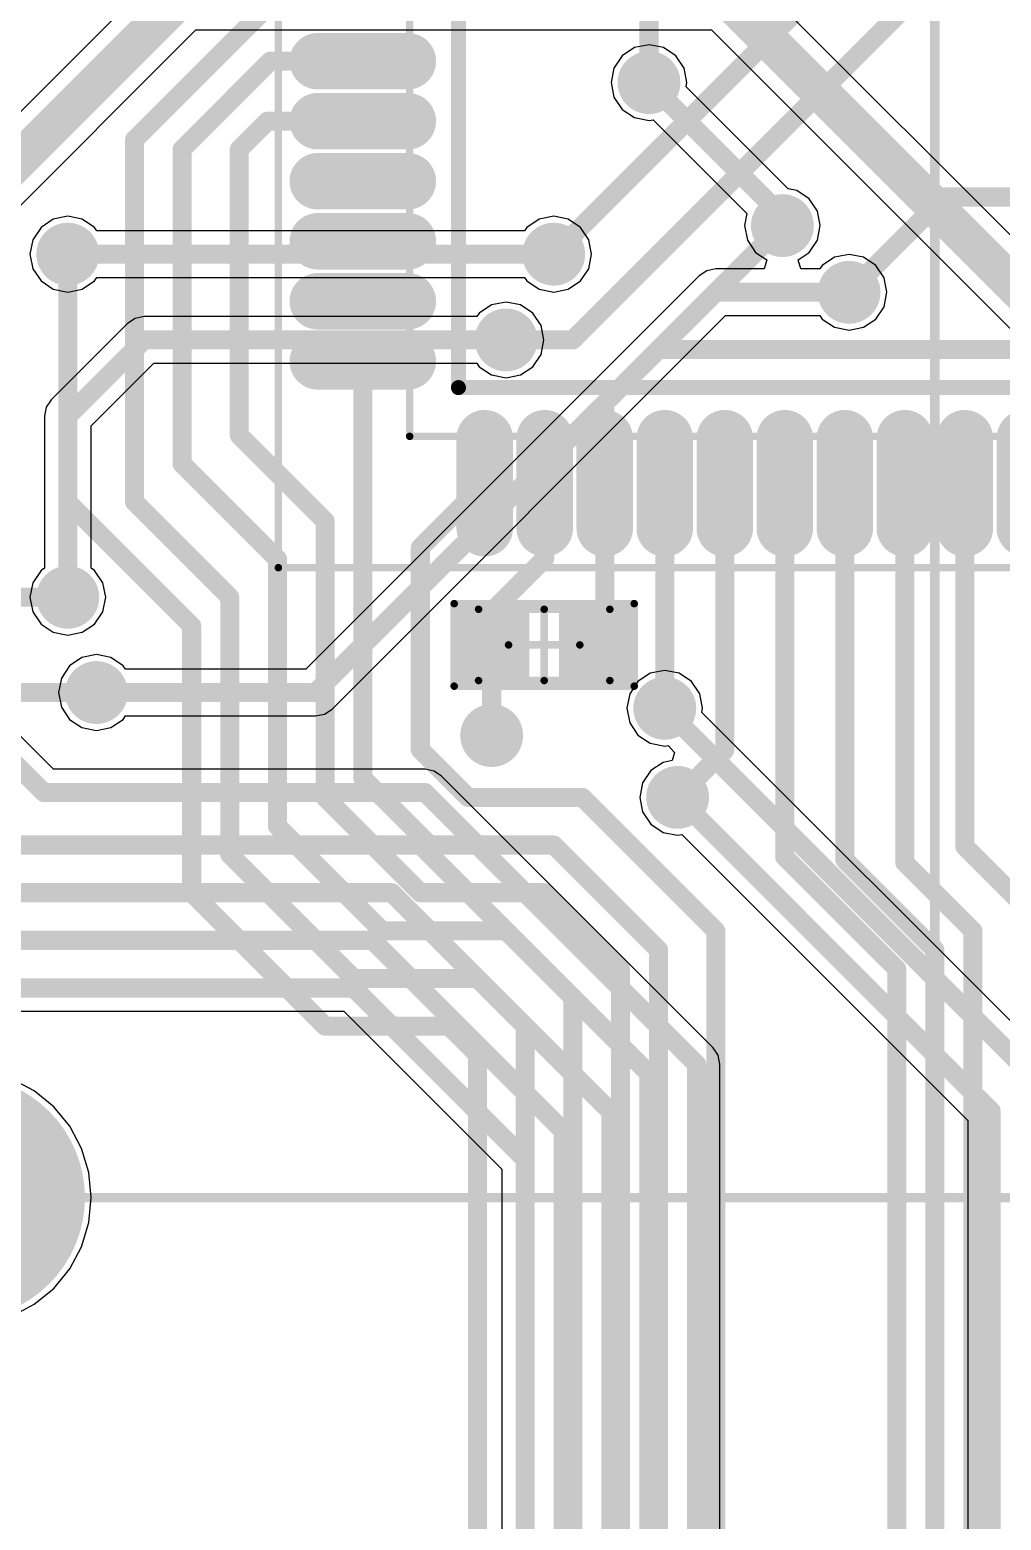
# Model space of a CAD drawing. Extents: x 6.31 to 9.67, y 3.49 to 7.65.
# Drawn here: x 7.515 to 8.025, y 5.828 to 6.61 of the extents above; entities that cross this region are included whole.
import ezdxf

# ---------------------------------------------------------------- set-up
doc = ezdxf.new("R2010")
doc.units = 0
for name, color, linetype in [('BOTTOMLAYER', 5, 'CONTINUOUS'), ('BOTTOMSOLDER', 6, 'CONTINUOUS'), ('MECHANICAL10', 56, 'CONTINUOUS'), ('MECHANICAL13', 56, 'CONTINUOUS'), ('MECHANICAL15', 56, 'CONTINUOUS'), ('MULTILAYER', 9, 'CONTINUOUS'), ('TOPLAYER', 1, 'CONTINUOUS'), ('TOPOVERLAY', 2, 'CONTINUOUS'), ('TOPPASTE', 8, 'CONTINUOUS'), ('TOPSOLDER', 216, 'CONTINUOUS')]:
    doc.layers.add(name, color=color, linetype=linetype)

msp = doc.modelspace()

# ---------------------------------------------------------------- linework, layer by layer
at = {"layer": 'BOTTOMLAYER'}
for p, q in [((7.58247, 6.63934), (7.38255, 6.43942)), ((8.09191, 6.43942), (7.89199, 6.63934)), ((7.40199, 6.40983), (7.60191, 6.60975)), ((7.60191, 6.60975), (7.87255, 6.60975)), ((7.87255, 6.60975), (8.07247, 6.40983)), ((7.83212, 6.60045), (7.82567, 6.59614)), ((7.83973, 6.60196), (7.83212, 6.60045)), ((7.84734, 6.60045), (7.83973, 6.60196)), ((7.85379, 6.59614), (7.84734, 6.60045)), ((7.82567, 6.59614), (7.82136, 6.58969)), ((7.8581, 6.58969), (7.85379, 6.59614)), ((7.82136, 6.58969), (7.81985, 6.58208)), ((7.85961, 6.58208), (7.8581, 6.58969)), ((7.81985, 6.58208), (7.82136, 6.57447)), ((7.85918, 6.57993), (7.85961, 6.58208)), ((7.91275, 6.52636), (7.85918, 6.57993)), ((7.82136, 6.57447), (7.82567, 6.56802)), ((7.82567, 6.56802), (7.83212, 6.56371)), ((7.83212, 6.56371), (7.83973, 6.5622)), ((7.83973, 6.5622), (7.84188, 6.56263)), ((7.84188, 6.56263), (7.8911, 6.5134)), ((7.91734, 6.52545), (7.91275, 6.52636)), ((7.92379, 6.52114), (7.91734, 6.52545)), ((7.9281, 6.51469), (7.92379, 6.52114)), ((7.92961, 6.50708), (7.9281, 6.51469)), ((7.52067, 6.50614), (7.51636, 6.49969)), ((7.52712, 6.51045), (7.52067, 6.50614)), ((7.53473, 6.51197), (7.52712, 6.51045)), ((7.54234, 6.51045), (7.53473, 6.51197)), ((7.54879, 6.50614), (7.54234, 6.51045)), ((7.55001, 6.50432), (7.54879, 6.50614)), ((7.77567, 6.50614), (7.77445, 6.50432)), ((7.78212, 6.51045), (7.77567, 6.50614)), ((7.78973, 6.51197), (7.78212, 6.51045)), ((7.79734, 6.51045), (7.78973, 6.51197)), ((7.80379, 6.50614), (7.79734, 6.51045)), ((7.8081, 6.49969), (7.80379, 6.50614)), ((7.8911, 6.5134), (7.88985, 6.50708)), ((7.88985, 6.50708), (7.89136, 6.49947)), ((7.9281, 6.49947), (7.92961, 6.50708)), ((7.51636, 6.49969), (7.51485, 6.49208)), ((7.77445, 6.50432), (7.55001, 6.50432)), ((7.80961, 6.49208), (7.8081, 6.49969)), ((7.89136, 6.49947), (7.89567, 6.49302)), ((7.92379, 6.49302), (7.9281, 6.49947)), ((7.51485, 6.49208), (7.51636, 6.48447)), ((7.8081, 6.48447), (7.80961, 6.49208)), ((7.89567, 6.49302), (7.90154, 6.4891)), ((7.91792, 6.4891), (7.92379, 6.49302)), ((7.93712, 6.49045), (7.93067, 6.48614)), ((7.94473, 6.49197), (7.93712, 6.49045)), ((7.95234, 6.49045), (7.94473, 6.49197)), ((7.95879, 6.48614), (7.95234, 6.49045)), ((7.51636, 6.48447), (7.52067, 6.47802)), ((7.80379, 6.47802), (7.8081, 6.48447)), ((7.87005, 6.48339), (7.86608, 6.48073)), ((7.87473, 6.48432), (7.87005, 6.48339)), ((7.90009, 6.48432), (7.87473, 6.48432)), ((7.90154, 6.4891), (7.90009, 6.48432)), ((7.91937, 6.48432), (7.91792, 6.4891)), ((7.92945, 6.48432), (7.91937, 6.48432)), ((7.93067, 6.48614), (7.92945, 6.48432)), ((7.9631, 6.47969), (7.95879, 6.48614)), ((7.52067, 6.47802), (7.52712, 6.47371)), ((7.54234, 6.47371), (7.54879, 6.47802)), ((7.54879, 6.47802), (7.55001, 6.47985)), ((7.55001, 6.47985), (7.77445, 6.47985)), ((7.86608, 6.48073), (7.65966, 6.27432)), ((7.77445, 6.47985), (7.77567, 6.47802)), ((7.77567, 6.47802), (7.78212, 6.47371)), ((7.79734, 6.47371), (7.80379, 6.47802)), ((7.96461, 6.47208), (7.9631, 6.47969)), ((7.52712, 6.47371), (7.53473, 6.4722)), ((7.53473, 6.4722), (7.54234, 6.47371)), ((7.76473, 6.46697), (7.75712, 6.46545)), ((7.77234, 6.46545), (7.76473, 6.46697)), ((7.78212, 6.47371), (7.78973, 6.4722)), ((7.78973, 6.4722), (7.79734, 6.47371)), ((7.9631, 6.46447), (7.96461, 6.47208)), ((7.57473, 6.45932), (7.57005, 6.45839)), ((7.74945, 6.45932), (7.57473, 6.45932)), ((7.67338, 6.25343), (7.8798, 6.45985)), ((7.75067, 6.46114), (7.74945, 6.45932)), ((7.75712, 6.46545), (7.75067, 6.46114)), ((7.77879, 6.46114), (7.77234, 6.46545)), ((7.7831, 6.45469), (7.77879, 6.46114)), ((7.8798, 6.45985), (7.92945, 6.45985)), ((7.92945, 6.45985), (7.93067, 6.45802)), ((7.95879, 6.45802), (7.9631, 6.46447)), ((7.56608, 6.45573), (7.52608, 6.41573)), ((7.57005, 6.45839), (7.56608, 6.45573)), ((7.78461, 6.44708), (7.7831, 6.45469)), ((7.93067, 6.45802), (7.93712, 6.45371)), ((7.93712, 6.45371), (7.94473, 6.4522)), ((7.94473, 6.4522), (7.95234, 6.45371)), ((7.95234, 6.45371), (7.95879, 6.45802)), ((7.7831, 6.43947), (7.78461, 6.44708)), ((7.77879, 6.43302), (7.7831, 6.43947)), ((7.54696, 6.40202), (7.5798, 6.43485)), ((7.5798, 6.43485), (7.74945, 6.43485)), ((7.74945, 6.43485), (7.75067, 6.43302)), ((7.75067, 6.43302), (7.75712, 6.42871)), ((7.75712, 6.42871), (7.76473, 6.4272)), ((7.76473, 6.4272), (7.77234, 6.42871)), ((7.77234, 6.42871), (7.77879, 6.43302)), ((7.52608, 6.41573), (7.52343, 6.41177)), ((7.52343, 6.41177), (7.52249, 6.40708)), ((7.52249, 6.40708), (7.52249, 6.32736)), ((7.54696, 6.32736), (7.54696, 6.40202)), ((7.52067, 6.32614), (7.51636, 6.31969)), ((7.52249, 6.32736), (7.52067, 6.32614)), ((7.54879, 6.32614), (7.54696, 6.32736)), ((7.5531, 6.31969), (7.54879, 6.32614)), ((7.51636, 6.31969), (7.51485, 6.31208)), ((7.55461, 6.31208), (7.5531, 6.31969)), ((7.51485, 6.31208), (7.51636, 6.30447)), ((7.5531, 6.30447), (7.55461, 6.31208)), ((7.51636, 6.30447), (7.52067, 6.29802)), ((7.54879, 6.29802), (7.5531, 6.30447)), ((7.52067, 6.29802), (7.52712, 6.29371)), ((7.54234, 6.29371), (7.54879, 6.29802)), ((7.52712, 6.29371), (7.53473, 6.2922)), ((7.53473, 6.2922), (7.54234, 6.29371)), ((7.54212, 6.28045), (7.53567, 6.27614)), ((7.54973, 6.28196), (7.54212, 6.28045)), ((7.55734, 6.28045), (7.54973, 6.28196)), ((7.56379, 6.27614), (7.55734, 6.28045)), ((7.53567, 6.27614), (7.53136, 6.26969)), ((7.56501, 6.27432), (7.56379, 6.27614)), ((7.65966, 6.27432), (7.56501, 6.27432)), ((7.84039, 6.27218), (7.83394, 6.26787)), ((7.848, 6.2737), (7.84039, 6.27218)), ((7.85561, 6.27218), (7.848, 6.2737)), ((7.86206, 6.26787), (7.85561, 6.27218)), ((7.53136, 6.26969), (7.52985, 6.26208)), ((7.83394, 6.26787), (7.82963, 6.26142)), ((7.86637, 6.26142), (7.86206, 6.26787)), ((7.52985, 6.26208), (7.53136, 6.25447)), ((7.82963, 6.26142), (7.82811, 6.25382)), ((7.86788, 6.25382), (7.86637, 6.26142)), ((7.53136, 6.25447), (7.53567, 6.24802)), ((7.53567, 6.24802), (7.54212, 6.24371)), ((7.55734, 6.24371), (7.56379, 6.24802)), ((7.56379, 6.24802), (7.56501, 6.24985)), ((7.56501, 6.24985), (7.66473, 6.24985)), ((7.66473, 6.24985), (7.66941, 6.25078)), ((7.66941, 6.25078), (7.67338, 6.25343)), ((7.82811, 6.25382), (7.82963, 6.24621)), ((7.86745, 6.25166), (7.86788, 6.25382)), ((8.04759, 6.07152), (7.86745, 6.25166)), ((7.5273, 6.22182), (7.50696, 6.24215)), ((7.54212, 6.24371), (7.54973, 6.2422)), ((7.54973, 6.2422), (7.55734, 6.24371)), ((7.82963, 6.24621), (7.83394, 6.23976)), ((7.83394, 6.23976), (7.84039, 6.23545)), ((7.84039, 6.23545), (7.848, 6.23393)), ((7.848, 6.23393), (7.84979, 6.23429)), ((7.84979, 6.23429), (7.85315, 6.23058)), ((7.84712, 6.22545), (7.84067, 6.22114)), ((7.85188, 6.2264), (7.84712, 6.22545)), ((7.85315, 6.23058), (7.85188, 6.2264)), ((7.72223, 6.22182), (7.5273, 6.22182)), ((7.72691, 6.22089), (7.72223, 6.22182)), ((7.73088, 6.21823), (7.72691, 6.22089)), ((7.87338, 6.07573), (7.73088, 6.21823)), ((7.84067, 6.22114), (7.83636, 6.21469)), ((7.83636, 6.21469), (7.83485, 6.20708)), ((7.83485, 6.20708), (7.83636, 6.19947)), ((7.83636, 6.19947), (7.84067, 6.19302)), ((7.84067, 6.19302), (7.84712, 6.18871)), ((7.84712, 6.18871), (7.85473, 6.1872)), ((7.85473, 6.1872), (7.85688, 6.18763)), ((7.85688, 6.18763), (8.00702, 6.03749)), ((7.43973, 6.09485), (7.67966, 6.09485)), ((7.67966, 6.09485), (7.76249, 6.01202)), ((7.87603, 6.07177), (7.87338, 6.07573)), ((7.87696, 6.06708), (7.87603, 6.07177)), ((7.87696, 5.34708), (7.87696, 6.06708)), ((7.51713, 6.05306), (7.50549, 6.05928)), ((7.52733, 6.04469), (7.51713, 6.05306)), ((7.53571, 6.03449), (7.52733, 6.04469)), ((8.00702, 6.03749), (8.00702, 5.6743)), ((7.54193, 6.02285), (7.53571, 6.03449)), ((7.54576, 6.01022), (7.54193, 6.02285)), ((7.54705, 5.99708), (7.54576, 6.01022)), ((7.76249, 6.01202), (7.76249, 5.39215)), ((7.54576, 5.98395), (7.54705, 5.99708)), ((7.54193, 5.97132), (7.54576, 5.98395)), ((7.53571, 5.95968), (7.54193, 5.97132)), ((7.52733, 5.94948), (7.53571, 5.95968)), ((7.51713, 5.94111), (7.52733, 5.94948)), ((7.50549, 5.93488), (7.51713, 5.94111))]:
    msp.add_line(p, q, dxfattribs=at)
for points, const_width in [([(7.38973, 6.42208), (7.59473, 6.62708)], 0.02), ([(7.87973, 6.62708), (8.08473, 6.42208)], 0.02), ([(7.83973, 6.58208), (7.90973, 6.51208)], 0.01), ([(7.90973, 6.50708), (7.90973, 6.51208)], 0.01), ([(7.53473, 6.49208), (7.78973, 6.49208)], 0.01), ([(7.66473, 6.26208), (7.87473, 6.47208)], 0.01), ([(7.87473, 6.47208), (7.94473, 6.47208)], 0.01), ([(7.53473, 6.40708), (7.57473, 6.44708)], 0.01), ([(7.57473, 6.44708), (7.76473, 6.44708)], 0.01), ([(7.53473, 6.31208), (7.53473, 6.40708)], 0.01), ([(7.54973, 6.26208), (7.66473, 6.26208)], 0.01), ([(7.848, 6.25382), (8.03894, 6.06287)], 0.01), ([(7.49473, 6.23708), (7.52223, 6.20958)], 0.01), ([(7.52223, 6.20958), (7.72223, 6.20958)], 0.01), ([(7.72223, 6.20958), (7.86473, 6.06708)], 0.01), ([(7.85473, 6.20708), (8.01926, 6.04256)], 0.01), ([(7.50973, 6.18208), (7.71973, 6.18208)], 0.01), ([(7.71973, 6.18208), (7.83973, 6.06208)], 0.01), ([(7.49973, 6.15708), (7.70473, 6.15708)], 0.01), ([(7.70473, 6.15708), (7.81973, 6.04208)], 0.01), ([(7.46473, 6.13208), (7.69473, 6.13208)], 0.01), ([(7.69473, 6.13208), (7.79473, 6.03208)], 0.01), ([(7.43973, 6.10708), (7.68473, 6.10708)], 0.01), ([(7.68473, 6.10708), (7.77473, 6.01708)], 0.01), ([(7.86473, 5.34708), (7.86473, 6.06708)], 0.01), ([(7.83973, 5.36208), (7.83973, 6.06208)], 0.01), ([(7.81973, 5.36708), (7.81973, 6.04208)], 0.01), ([(8.01926, 5.65279), (8.01926, 6.04256)], 0.01), ([(7.79473, 5.37708), (7.79473, 6.03208)], 0.01), ([(7.77473, 5.38708), (7.77473, 6.01708)], 0.01)]:
    msp.add_lwpolyline(points, dxfattribs=dict(at, const_width=const_width))
for points, const_width in [([(7.83348, 6.58208, 1), (7.84598, 6.58208, 1)], 0.0125), ([(7.83723, 6.58208, 1), (7.84223, 6.58208, 1)], 0.005), ([(7.90348, 6.50708, 1), (7.91598, 6.50708, 1)], 0.0125), ([(7.90723, 6.51208, 1), (7.91223, 6.51208, 1)], 0.005), ([(7.90723, 6.51208, 1), (7.91223, 6.51208, 1)], 0.005), ([(7.90723, 6.50708, 1), (7.91223, 6.50708, 1)], 0.005), ([(7.52848, 6.49208, 1), (7.54098, 6.49208, 1)], 0.0125), ([(7.78348, 6.49208, 1), (7.79598, 6.49208, 1)], 0.0125), ([(7.53223, 6.49208, 1), (7.53723, 6.49208, 1)], 0.005), ([(7.78723, 6.49208, 1), (7.79223, 6.49208, 1)], 0.005), ([(7.93848, 6.47208, 1), (7.95098, 6.47208, 1)], 0.0125), ([(7.87223, 6.47208, 1), (7.87723, 6.47208, 1)], 0.005), ([(7.87223, 6.47208, 1), (7.87723, 6.47208, 1)], 0.005), ([(7.94223, 6.47208, 1), (7.94723, 6.47208, 1)], 0.005), ([(7.75848, 6.44708, 1), (7.77098, 6.44708, 1)], 0.0125), ([(7.57223, 6.44708, 1), (7.57723, 6.44708, 1)], 0.005), ([(7.57223, 6.44708, 1), (7.57723, 6.44708, 1)], 0.005), ([(7.76223, 6.44708, 1), (7.76723, 6.44708, 1)], 0.005), ([(7.53223, 6.40708, 1), (7.53723, 6.40708, 1)], 0.005), ([(7.53223, 6.40708, 1), (7.53723, 6.40708, 1)], 0.005), ([(7.52848, 6.31208, 1), (7.54098, 6.31208, 1)], 0.0125), ([(7.53223, 6.31208, 1), (7.53723, 6.31208, 1)], 0.005), ([(7.54348, 6.26208, 1), (7.55598, 6.26208, 1)], 0.0125), ([(7.54723, 6.26208, 1), (7.55223, 6.26208, 1)], 0.005), ([(7.66223, 6.26208, 1), (7.66723, 6.26208, 1)], 0.005), ([(7.66223, 6.26208, 1), (7.66723, 6.26208, 1)], 0.005), ([(7.84175, 6.25382, 1), (7.85425, 6.25382, 1)], 0.0125), ([(7.8455, 6.25382, 1), (7.8505, 6.25382, 1)], 0.005), ([(7.75092, 6.23952, 1), (7.76342, 6.23952, 1)], 0.0125), ([(7.84848, 6.20708, 1), (7.86098, 6.20708, 1)], 0.0125), ([(7.51973, 6.20958, 1), (7.52473, 6.20958, 1)], 0.005), ([(7.51973, 6.20958, 1), (7.52473, 6.20958, 1)], 0.005), ([(7.71973, 6.20958, 1), (7.72473, 6.20958, 1)], 0.005), ([(7.71973, 6.20958, 1), (7.72473, 6.20958, 1)], 0.005), ([(7.85223, 6.20708, 1), (7.85723, 6.20708, 1)], 0.005), ([(7.71723, 6.18208, 1), (7.72223, 6.18208, 1)], 0.005), ([(7.71723, 6.18208, 1), (7.72223, 6.18208, 1)], 0.005), ([(7.70223, 6.15708, 1), (7.70723, 6.15708, 1)], 0.005), ([(7.70223, 6.15708, 1), (7.70723, 6.15708, 1)], 0.005), ([(7.69223, 6.13208, 1), (7.69723, 6.13208, 1)], 0.005), ([(7.69223, 6.13208, 1), (7.69723, 6.13208, 1)], 0.005), ([(7.68223, 6.10708, 1), (7.68723, 6.10708, 1)], 0.005), ([(7.68223, 6.10708, 1), (7.68723, 6.10708, 1)], 0.005), ([(7.86223, 6.06708, 1), (7.86723, 6.06708, 1)], 0.005), ([(7.86223, 6.06708, 1), (7.86723, 6.06708, 1)], 0.005), ([(7.83723, 6.06208, 1), (7.84223, 6.06208, 1)], 0.005), ([(7.83723, 6.06208, 1), (7.84223, 6.06208, 1)], 0.005), ([(7.44973, 5.99708, 1), (7.50973, 5.99708, 1)], 0.06), ([(7.81723, 6.04208, 1), (7.82223, 6.04208, 1)], 0.005), ([(7.81723, 6.04208, 1), (7.82223, 6.04208, 1)], 0.005), ([(8.01676, 6.04256, 1), (8.02176, 6.04256, 1)], 0.005), ([(8.01676, 6.04256, 1), (8.02176, 6.04256, 1)], 0.005), ([(7.79223, 6.03208, 1), (7.79723, 6.03208, 1)], 0.005), ([(7.79223, 6.03208, 1), (7.79723, 6.03208, 1)], 0.005), ([(7.77223, 6.01708, 1), (7.77723, 6.01708, 1)], 0.005), ([(7.77223, 6.01708, 1), (7.77723, 6.01708, 1)], 0.005)]:
    msp.add_lwpolyline(points, format="xyb", close=True, dxfattribs=dict(at, const_width=const_width))
at = {"layer": 'BOTTOMSOLDER'}
for points, const_width in [([(7.83148, 6.58208, 1), (7.84798, 6.58208, 1)], 0.0165), ([(7.90148, 6.50708, 1), (7.91798, 6.50708, 1)], 0.0165), ([(7.52648, 6.49208, 1), (7.54298, 6.49208, 1)], 0.0165), ([(7.78148, 6.49208, 1), (7.79798, 6.49208, 1)], 0.0165), ([(7.93648, 6.47208, 1), (7.95298, 6.47208, 1)], 0.0165), ([(7.75648, 6.44708, 1), (7.77298, 6.44708, 1)], 0.0165), ([(7.52648, 6.31208, 1), (7.54298, 6.31208, 1)], 0.0165), ([(7.54148, 6.26208, 1), (7.55798, 6.26208, 1)], 0.0165), ([(7.83975, 6.25382, 1), (7.85625, 6.25382, 1)], 0.0165), ([(7.74892, 6.23952, 1), (7.76542, 6.23952, 1)], 0.0165), ([(7.84648, 6.20708, 1), (7.86298, 6.20708, 1)], 0.0165), ([(7.44773, 5.99708, 1), (7.51173, 5.99708, 1)], 0.064)]:
    msp.add_lwpolyline(points, format="xyb", close=True, dxfattribs=dict(at, const_width=const_width))
at = {"layer": 'MECHANICAL10', "const_width": 0.005}
for points in [[(7.98973, 3.49708), (7.98973, 7.64708)], [(6.31144, 5.99708), (9.66801, 5.99708)]]:
    msp.add_lwpolyline(points, dxfattribs=at)
at = {"layer": 'MECHANICAL13', "const_width": 0.00394}
for points in [[(7.71414, 6.39649), (7.71414, 6.94767)], [(7.71414, 6.39649), (8.26532, 6.39649)], [(7.75028, 6.26838), (7.75028, 6.30578)], [(7.75028, 6.30578), (7.81918, 6.30578)], [(7.81918, 6.26838), (7.81918, 6.30578)], [(7.75028, 6.26838), (7.81918, 6.26838)]]:
    msp.add_lwpolyline(points, dxfattribs=at)
at = {"layer": 'MECHANICAL13', "const_width": 0.00197}
for points in [[(7.71315, 6.39649, 1), (7.71512, 6.39649, 1)], [(7.71315, 6.39649, 1), (7.71512, 6.39649, 1)], [(7.7493, 6.30578, 1), (7.75126, 6.30578, 1)], [(7.7493, 6.30578, 1), (7.75126, 6.30578, 1)], [(7.81819, 6.30578, 1), (7.82016, 6.30578, 1)], [(7.81819, 6.30578, 1), (7.82016, 6.30578, 1)], [(7.7493, 6.26838, 1), (7.75126, 6.26838, 1)], [(7.7493, 6.26838, 1), (7.75126, 6.26838, 1)], [(7.81819, 6.26838, 1), (7.82016, 6.26838, 1)], [(7.81819, 6.26838, 1), (7.82016, 6.26838, 1)]]:
    msp.add_lwpolyline(points, format="xyb", close=True, dxfattribs=at)
at = {"layer": 'MECHANICAL15', "const_width": 0.00394}
for points in [[(7.64524, 6.32759), (7.64524, 7.01657)], [(7.64524, 6.32759), (8.33422, 6.32759)], [(7.73749, 6.26543), (7.73749, 6.30874)], [(7.73749, 6.30874), (7.83197, 6.30874)], [(7.83197, 6.26543), (7.83197, 6.30874)], [(7.78473, 6.26838), (7.78473, 6.30578)], [(7.76603, 6.28708), (7.80343, 6.28708)], [(7.73749, 6.26543), (7.83197, 6.26543)]]:
    msp.add_lwpolyline(points, dxfattribs=at)
at = {"layer": 'MECHANICAL15', "const_width": 0.00197}
for points in [[(7.64426, 6.32759, 1), (7.64623, 6.32759, 1)], [(7.64426, 6.32759, 1), (7.64623, 6.32759, 1)], [(7.7365, 6.30874, 1), (7.73847, 6.30874, 1)], [(7.7365, 6.30874, 1), (7.73847, 6.30874, 1)], [(7.83099, 6.30874, 1), (7.83296, 6.30874, 1)], [(7.83099, 6.30874, 1), (7.83296, 6.30874, 1)], [(7.78374, 6.30578, 1), (7.78571, 6.30578, 1)], [(7.76504, 6.28708, 1), (7.76701, 6.28708, 1)], [(7.80245, 6.28708, 1), (7.80441, 6.28708, 1)], [(7.7365, 6.26543, 1), (7.73847, 6.26543, 1)], [(7.7365, 6.26543, 1), (7.73847, 6.26543, 1)], [(7.78374, 6.26838, 1), (7.78571, 6.26838, 1)], [(7.83099, 6.26543, 1), (7.83296, 6.26543, 1)], [(7.83099, 6.26543, 1), (7.83296, 6.26543, 1)]]:
    msp.add_lwpolyline(points, format="xyb", close=True, dxfattribs=at)
at = {"layer": 'MULTILAYER'}
for points, const_width in [([(7.83348, 6.58208, 1), (7.84598, 6.58208, 1)], 0.0125), ([(7.90348, 6.50708, 1), (7.91598, 6.50708, 1)], 0.0125), ([(7.52848, 6.49208, 1), (7.54098, 6.49208, 1)], 0.0125), ([(7.78348, 6.49208, 1), (7.79598, 6.49208, 1)], 0.0125), ([(7.93848, 6.47208, 1), (7.95098, 6.47208, 1)], 0.0125), ([(7.75848, 6.44708, 1), (7.77098, 6.44708, 1)], 0.0125), ([(7.52848, 6.31208, 1), (7.54098, 6.31208, 1)], 0.0125), ([(7.54348, 6.26208, 1), (7.55598, 6.26208, 1)], 0.0125), ([(7.84175, 6.25382, 1), (7.85425, 6.25382, 1)], 0.0125), ([(7.75092, 6.23952, 1), (7.76342, 6.23952, 1)], 0.0125), ([(7.84848, 6.20708, 1), (7.86098, 6.20708, 1)], 0.0125), ([(7.44973, 5.99708, 1), (7.50973, 5.99708, 1)], 0.06)]:
    msp.add_lwpolyline(points, format="xyb", close=True, dxfattribs=dict(at, const_width=const_width))
at = {"layer": 'TOPLAYER'}
for points, const_width in [([(7.78973, 6.49208), (8.09997, 6.80232)], 0.01), ([(7.79973, 6.44708), (8.13146, 6.77882)], 0.01), ([(7.83973, 6.58208), (7.83973, 6.64208)], 0.01), ([(7.56973, 6.55208), (7.64248, 6.62484)], 0.01), ([(7.71315, 6.59334), (7.66591, 6.59334)], 0.02165), ([(7.59473, 6.54708), (7.64099, 6.59334)], 0.01), ([(7.64099, 6.59334), (7.68953, 6.59334)], 0.01), ([(7.71315, 6.56185), (7.66591, 6.56185)], 0.02165), ([(7.62473, 6.54708), (7.63949, 6.56185)], 0.01), ([(7.63949, 6.56185), (7.68953, 6.56185)], 0.01), ([(7.56973, 6.36208), (7.56973, 6.55208)], 0.01), ([(7.59473, 6.38208), (7.59473, 6.54708)], 0.01), ([(7.62473, 6.39708), (7.62473, 6.54708)], 0.01), ([(7.71315, 6.53035), (7.66591, 6.53035)], 0.02165), ([(7.94473, 6.47208), (7.99473, 6.52208)], 0.01), ([(7.99473, 6.52208), (8.04473, 6.52208)], 0.01), ([(7.71315, 6.49885), (7.66591, 6.49885)], 0.02165), ([(7.84473, 6.44208), (7.90973, 6.50708)], 0.01), ([(7.53473, 6.36208), (7.53473, 6.49208)], 0.01), ([(7.71315, 6.46736), (7.66591, 6.46736)], 0.02165), ([(7.76473, 6.44708), (7.79973, 6.44708)], 0.01), ([(7.71315, 6.43586), (7.66591, 6.43586)], 0.02165), ([(7.8165, 6.41385), (7.84473, 6.44208)], 0.01), ([(7.84473, 6.44208), (8.11473, 6.44208)], 0.01), ([(7.68953, 6.21728), (7.68953, 6.43586)], 0.01), ([(7.8165, 6.37189), (7.8165, 6.41385)], 0.01), ([(7.75351, 6.39551), (7.75351, 6.34826)], 0.02165), ([(7.785, 6.39551), (7.785, 6.34826)], 0.02165), ([(7.8165, 6.39551), (7.8165, 6.34826)], 0.02165), ([(7.848, 6.39551), (7.848, 6.34826)], 0.02165), ([(7.87949, 6.39551), (7.87949, 6.34826)], 0.02165), ([(7.91099, 6.39551), (7.91099, 6.34826)], 0.02165), ([(7.94248, 6.39551), (7.94248, 6.34826)], 0.02165), ([(7.97398, 6.39551), (7.97398, 6.34826)], 0.02165), ([(8.00548, 6.39551), (8.00548, 6.34826)], 0.02165), ([(7.62473, 6.39708), (7.66973, 6.35208)], 0.01), ([(7.59473, 6.38208), (7.64473, 6.33208)], 0.01), ([(7.71973, 6.33811), (7.75351, 6.37189)], 0.01), ([(7.785, 6.33236), (7.785, 6.37189)], 0.01), ([(7.8165, 6.2913), (7.8165, 6.37189)], 0.01), ([(7.848, 6.25382), (7.848, 6.37189)], 0.01), ([(7.87949, 6.23185), (7.87949, 6.37189)], 0.01), ([(7.91099, 6.17582), (7.91099, 6.37189)], 0.01), ([(7.94248, 6.17433), (7.94248, 6.37189)], 0.01), ([(7.97398, 6.17283), (7.97398, 6.37189)], 0.01), ([(8.00548, 6.18133), (8.00548, 6.37189)], 0.01), ([(7.53473, 6.36208), (7.59973, 6.29708)], 0.01), ([(7.56973, 6.36208), (7.61973, 6.31208)], 0.01), ([(7.66973, 6.20708), (7.66973, 6.35208)], 0.01), ([(7.71973, 6.23208), (7.71973, 6.33811)], 0.01), ([(7.64473, 6.19208), (7.64473, 6.33208)], 0.01), ([(7.75717, 6.30452), (7.785, 6.33236)], 0.01), ([(7.37973, 6.31208), (7.53473, 6.31208)], 0.01), ([(7.61973, 6.17708), (7.61973, 6.31208)], 0.01), ([(7.75717, 6.28708), (7.75717, 6.30452)], 0.01), ([(7.59973, 6.15708), (7.59973, 6.29708)], 0.01), ([(7.81229, 6.28708), (7.8165, 6.2913)], 0.01), ([(7.75717, 6.23952), (7.75717, 6.28708)], 0.01), ([(7.33973, 6.26208), (7.54973, 6.26208)], 0.01), ([(7.71973, 6.23208), (7.74473, 6.20708)], 0.01), ([(7.85473, 6.20708), (7.87949, 6.23185)], 0.01), ([(7.68953, 6.21728), (7.72473, 6.18208)], 0.01), ([(7.66973, 6.20708), (7.71973, 6.15708)], 0.01), ([(7.74473, 6.20708), (7.80473, 6.20708)], 0.01), ([(7.80473, 6.20708), (7.87473, 6.13708)], 0.01), ([(7.64473, 6.19208), (7.69973, 6.13708)], 0.01), ([(7.72473, 6.18208), (7.78973, 6.18208)], 0.01), ([(7.78973, 6.18208), (7.84473, 6.12708)], 0.01), ([(8.00548, 6.18133), (8.03973, 6.14708)], 0.01), ([(7.61973, 6.17708), (7.68473, 6.11208)], 0.01), ([(7.91099, 6.17582), (7.96973, 6.11708)], 0.01), ([(7.94248, 6.17433), (7.98973, 6.12708)], 0.01), ([(7.97398, 6.17283), (8.00973, 6.13708)], 0.01), ([(7.59973, 6.15708), (7.66973, 6.08708)], 0.01), ([(7.71973, 6.15708), (7.78473, 6.15708)], 0.01), ([(7.78473, 6.15708), (7.82473, 6.11708)], 0.01), ([(7.69973, 6.13708), (7.76473, 6.13708)], 0.01), ([(7.76473, 6.13708), (7.79973, 6.10208)], 0.01), ([(7.87473, 5.03708), (7.87473, 6.13708)], 0.01), ([(8.00973, 5.05208), (8.00973, 6.13708)], 0.01), ([(7.84473, 5.04208), (7.84473, 6.12708)], 0.01), ([(7.98973, 5.06708), (7.98973, 6.12708)], 0.01), ([(7.68473, 6.11208), (7.74973, 6.11208)], 0.01), ([(7.74973, 6.11208), (7.77473, 6.08708)], 0.01), ([(7.82473, 5.07708), (7.82473, 6.11708)], 0.01), ([(7.96973, 5.08708), (7.96973, 6.11708)], 0.01), ([(7.79973, 5.08708), (7.79973, 6.10208)], 0.01), ([(7.66973, 6.08708), (7.73473, 6.08708)], 0.01), ([(7.73473, 6.08708), (7.74973, 6.07208)], 0.01), ([(7.77473, 5.09708), (7.77473, 6.08708)], 0.01), ([(7.74973, 5.10708), (7.74973, 6.07208)], 0.01)]:
    msp.add_lwpolyline(points, dxfattribs=dict(at, const_width=const_width))
for points, const_width in [([(7.6605, 6.59334, 1), (7.67132, 6.59334, 1)], 0.01083), ([(7.70774, 6.59334, 1), (7.71857, 6.59334, 1)], 0.01083), ([(7.63849, 6.59334, 1), (7.64349, 6.59334, 1)], 0.005), ([(7.63849, 6.59334, 1), (7.64349, 6.59334, 1)], 0.005), ([(7.68703, 6.59334, 1), (7.69203, 6.59334, 1)], 0.005), ([(7.83348, 6.58208, 1), (7.84598, 6.58208, 1)], 0.0125), ([(7.83723, 6.58208, 1), (7.84223, 6.58208, 1)], 0.005), ([(7.6605, 6.56185, 1), (7.67132, 6.56185, 1)], 0.01083), ([(7.70774, 6.56185, 1), (7.71857, 6.56185, 1)], 0.01083), ([(7.63699, 6.56185, 1), (7.64199, 6.56185, 1)], 0.005), ([(7.63699, 6.56185, 1), (7.64199, 6.56185, 1)], 0.005), ([(7.68703, 6.56185, 1), (7.69203, 6.56185, 1)], 0.005), ([(7.56723, 6.55208, 1), (7.57223, 6.55208, 1)], 0.005), ([(7.56723, 6.55208, 1), (7.57223, 6.55208, 1)], 0.005), ([(7.59223, 6.54708, 1), (7.59723, 6.54708, 1)], 0.005), ([(7.59223, 6.54708, 1), (7.59723, 6.54708, 1)], 0.005), ([(7.62223, 6.54708, 1), (7.62723, 6.54708, 1)], 0.005), ([(7.62223, 6.54708, 1), (7.62723, 6.54708, 1)], 0.005), ([(7.6605, 6.53035, 1), (7.67132, 6.53035, 1)], 0.01083), ([(7.70774, 6.53035, 1), (7.71857, 6.53035, 1)], 0.01083), ([(7.99223, 6.52208, 1), (7.99723, 6.52208, 1)], 0.005), ([(7.99223, 6.52208, 1), (7.99723, 6.52208, 1)], 0.005), ([(7.90348, 6.50708, 1), (7.91598, 6.50708, 1)], 0.0125), ([(7.6605, 6.49885, 1), (7.67132, 6.49885, 1)], 0.01083), ([(7.70774, 6.49885, 1), (7.71857, 6.49885, 1)], 0.01083), ([(7.90723, 6.50708, 1), (7.91223, 6.50708, 1)], 0.005), ([(7.52848, 6.49208, 1), (7.54098, 6.49208, 1)], 0.0125), ([(7.78348, 6.49208, 1), (7.79598, 6.49208, 1)], 0.0125), ([(7.53223, 6.49208, 1), (7.53723, 6.49208, 1)], 0.005), ([(7.78723, 6.49208, 1), (7.79223, 6.49208, 1)], 0.005), ([(7.93848, 6.47208, 1), (7.95098, 6.47208, 1)], 0.0125), ([(7.6605, 6.46736, 1), (7.67132, 6.46736, 1)], 0.01083), ([(7.70774, 6.46736, 1), (7.71857, 6.46736, 1)], 0.01083), ([(7.94223, 6.47208, 1), (7.94723, 6.47208, 1)], 0.005), ([(7.75848, 6.44708, 1), (7.77098, 6.44708, 1)], 0.0125), ([(7.76223, 6.44708, 1), (7.76723, 6.44708, 1)], 0.005), ([(7.79723, 6.44708, 1), (7.80223, 6.44708, 1)], 0.005), ([(7.79723, 6.44708, 1), (7.80223, 6.44708, 1)], 0.005), ([(7.6605, 6.43586, 1), (7.67132, 6.43586, 1)], 0.01083), ([(7.70774, 6.43586, 1), (7.71857, 6.43586, 1)], 0.01083), ([(7.84223, 6.44208, 1), (7.84723, 6.44208, 1)], 0.005), ([(7.84223, 6.44208, 1), (7.84723, 6.44208, 1)], 0.005), ([(7.84223, 6.44208, 1), (7.84723, 6.44208, 1)], 0.005), ([(7.68703, 6.43586, 1), (7.69203, 6.43586, 1)], 0.005), ([(7.814, 6.41385, 1), (7.819, 6.41385, 1)], 0.005), ([(7.814, 6.41385, 1), (7.819, 6.41385, 1)], 0.005), ([(7.7481, 6.39551, 1), (7.75892, 6.39551, 1)], 0.01083), ([(7.77959, 6.39551, 1), (7.79042, 6.39551, 1)], 0.01083), ([(7.81109, 6.39551, 1), (7.82191, 6.39551, 1)], 0.01083), ([(7.84258, 6.39551, 1), (7.85341, 6.39551, 1)], 0.01083), ([(7.87408, 6.39551, 1), (7.88491, 6.39551, 1)], 0.01083), ([(7.90558, 6.39551, 1), (7.9164, 6.39551, 1)], 0.01083), ([(7.93707, 6.39551, 1), (7.9479, 6.39551, 1)], 0.01083), ([(7.96857, 6.39551, 1), (7.97939, 6.39551, 1)], 0.01083), ([(8.00006, 6.39551, 1), (8.01089, 6.39551, 1)], 0.01083), ([(7.62223, 6.39708, 1), (7.62723, 6.39708, 1)], 0.005), ([(7.62223, 6.39708, 1), (7.62723, 6.39708, 1)], 0.005), ([(7.59223, 6.38208, 1), (7.59723, 6.38208, 1)], 0.005), ([(7.59223, 6.38208, 1), (7.59723, 6.38208, 1)], 0.005), ([(7.75101, 6.37189, 1), (7.75601, 6.37189, 1)], 0.005), ([(7.7825, 6.37189, 1), (7.7875, 6.37189, 1)], 0.005), ([(7.814, 6.37189, 1), (7.819, 6.37189, 1)], 0.005), ([(7.814, 6.37189, 1), (7.819, 6.37189, 1)], 0.005), ([(7.8455, 6.37189, 1), (7.8505, 6.37189, 1)], 0.005), ([(7.87699, 6.37189, 1), (7.88199, 6.37189, 1)], 0.005), ([(7.90849, 6.37189, 1), (7.91349, 6.37189, 1)], 0.005), ([(7.93999, 6.37189, 1), (7.94498, 6.37189, 1)], 0.005), ([(7.97148, 6.37189, 1), (7.97648, 6.37189, 1)], 0.005), ([(8.00298, 6.37189, 1), (8.00798, 6.37189, 1)], 0.005), ([(7.53223, 6.36208, 1), (7.53723, 6.36208, 1)], 0.005), ([(7.53223, 6.36208, 1), (7.53723, 6.36208, 1)], 0.005), ([(7.56723, 6.36208, 1), (7.57223, 6.36208, 1)], 0.005), ([(7.56723, 6.36208, 1), (7.57223, 6.36208, 1)], 0.005), ([(7.7481, 6.34826, 1), (7.75892, 6.34826, 1)], 0.01083), ([(7.77959, 6.34826, 1), (7.79042, 6.34826, 1)], 0.01083), ([(7.81109, 6.34826, 1), (7.82191, 6.34826, 1)], 0.01083), ([(7.84258, 6.34826, 1), (7.85341, 6.34826, 1)], 0.01083), ([(7.87408, 6.34826, 1), (7.88491, 6.34826, 1)], 0.01083), ([(7.90558, 6.34826, 1), (7.9164, 6.34826, 1)], 0.01083), ([(7.93707, 6.34826, 1), (7.9479, 6.34826, 1)], 0.01083), ([(7.96857, 6.34826, 1), (7.97939, 6.34826, 1)], 0.01083), ([(8.00006, 6.34826, 1), (8.01089, 6.34826, 1)], 0.01083), ([(7.66723, 6.35208, 1), (7.67223, 6.35208, 1)], 0.005), ([(7.66723, 6.35208, 1), (7.67223, 6.35208, 1)], 0.005), ([(7.71723, 6.33811, 1), (7.72223, 6.33811, 1)], 0.005), ([(7.71723, 6.33811, 1), (7.72223, 6.33811, 1)], 0.005), ([(7.64223, 6.33208, 1), (7.64723, 6.33208, 1)], 0.005), ([(7.64223, 6.33208, 1), (7.64723, 6.33208, 1)], 0.005), ([(7.7825, 6.33236, 1), (7.7875, 6.33236, 1)], 0.005), ([(7.7825, 6.33236, 1), (7.7875, 6.33236, 1)], 0.005), ([(7.52848, 6.31208, 1), (7.54098, 6.31208, 1)], 0.0125), ([(7.53223, 6.31208, 1), (7.53723, 6.31208, 1)], 0.005), ([(7.61723, 6.31208, 1), (7.62223, 6.31208, 1)], 0.005), ([(7.61723, 6.31208, 1), (7.62223, 6.31208, 1)], 0.005), ([(7.75467, 6.30452, 1), (7.75967, 6.30452, 1)], 0.005), ([(7.75467, 6.30452, 1), (7.75967, 6.30452, 1)], 0.005), ([(7.59723, 6.29708, 1), (7.60223, 6.29708, 1)], 0.005), ([(7.59723, 6.29708, 1), (7.60223, 6.29708, 1)], 0.005), ([(7.814, 6.2913, 1), (7.819, 6.2913, 1)], 0.005), ([(7.814, 6.2913, 1), (7.819, 6.2913, 1)], 0.005), ([(7.75467, 6.28708, 1), (7.75967, 6.28708, 1)], 0.005), ([(7.75467, 6.28708, 1), (7.75967, 6.28708, 1)], 0.005), ([(7.80979, 6.28708, 1), (7.81479, 6.28708, 1)], 0.005), ([(7.54348, 6.26208, 1), (7.55598, 6.26208, 1)], 0.0125), ([(7.54723, 6.26208, 1), (7.55223, 6.26208, 1)], 0.005), ([(7.84175, 6.25382, 1), (7.85425, 6.25382, 1)], 0.0125), ([(7.8455, 6.25382, 1), (7.8505, 6.25382, 1)], 0.005), ([(7.75092, 6.23952, 1), (7.76342, 6.23952, 1)], 0.0125), ([(7.75467, 6.23952, 1), (7.75967, 6.23952, 1)], 0.005), ([(7.71723, 6.23208, 1), (7.72223, 6.23208, 1)], 0.005), ([(7.71723, 6.23208, 1), (7.72223, 6.23208, 1)], 0.005), ([(7.87699, 6.23185, 1), (7.88199, 6.23185, 1)], 0.005), ([(7.87699, 6.23185, 1), (7.88199, 6.23185, 1)], 0.005), ([(7.68703, 6.21728, 1), (7.69203, 6.21728, 1)], 0.005), ([(7.68703, 6.21728, 1), (7.69203, 6.21728, 1)], 0.005), ([(7.84848, 6.20708, 1), (7.86098, 6.20708, 1)], 0.0125), ([(7.66723, 6.20708, 1), (7.67223, 6.20708, 1)], 0.005), ([(7.66723, 6.20708, 1), (7.67223, 6.20708, 1)], 0.005), ([(7.74223, 6.20708, 1), (7.74723, 6.20708, 1)], 0.005), ([(7.74223, 6.20708, 1), (7.74723, 6.20708, 1)], 0.005), ([(7.80223, 6.20708, 1), (7.80723, 6.20708, 1)], 0.005), ([(7.80223, 6.20708, 1), (7.80723, 6.20708, 1)], 0.005), ([(7.85223, 6.20708, 1), (7.85723, 6.20708, 1)], 0.005), ([(7.64223, 6.19208, 1), (7.64723, 6.19208, 1)], 0.005), ([(7.64223, 6.19208, 1), (7.64723, 6.19208, 1)], 0.005), ([(7.72223, 6.18208, 1), (7.72723, 6.18208, 1)], 0.005), ([(7.72223, 6.18208, 1), (7.72723, 6.18208, 1)], 0.005), ([(7.78723, 6.18208, 1), (7.79223, 6.18208, 1)], 0.005), ([(7.78723, 6.18208, 1), (7.79223, 6.18208, 1)], 0.005), ([(8.00298, 6.18133, 1), (8.00798, 6.18133, 1)], 0.005), ([(8.00298, 6.18133, 1), (8.00798, 6.18133, 1)], 0.005), ([(7.61723, 6.17708, 1), (7.62223, 6.17708, 1)], 0.005), ([(7.61723, 6.17708, 1), (7.62223, 6.17708, 1)], 0.005), ([(7.90849, 6.17582, 1), (7.91349, 6.17582, 1)], 0.005), ([(7.90849, 6.17582, 1), (7.91349, 6.17582, 1)], 0.005), ([(7.93999, 6.17433, 1), (7.94498, 6.17433, 1)], 0.005), ([(7.93999, 6.17433, 1), (7.94498, 6.17433, 1)], 0.005), ([(7.97148, 6.17283, 1), (7.97648, 6.17283, 1)], 0.005), ([(7.97148, 6.17283, 1), (7.97648, 6.17283, 1)], 0.005), ([(7.59723, 6.15708, 1), (7.60223, 6.15708, 1)], 0.005), ([(7.59723, 6.15708, 1), (7.60223, 6.15708, 1)], 0.005), ([(7.71723, 6.15708, 1), (7.72223, 6.15708, 1)], 0.005), ([(7.71723, 6.15708, 1), (7.72223, 6.15708, 1)], 0.005), ([(7.78223, 6.15708, 1), (7.78723, 6.15708, 1)], 0.005), ([(7.78223, 6.15708, 1), (7.78723, 6.15708, 1)], 0.005), ([(7.69723, 6.13708, 1), (7.70223, 6.13708, 1)], 0.005), ([(7.69723, 6.13708, 1), (7.70223, 6.13708, 1)], 0.005), ([(7.76223, 6.13708, 1), (7.76723, 6.13708, 1)], 0.005), ([(7.76223, 6.13708, 1), (7.76723, 6.13708, 1)], 0.005), ([(7.87223, 6.13708, 1), (7.87723, 6.13708, 1)], 0.005), ([(7.87223, 6.13708, 1), (7.87723, 6.13708, 1)], 0.005), ([(8.00723, 6.13708, 1), (8.01223, 6.13708, 1)], 0.005), ([(8.00723, 6.13708, 1), (8.01223, 6.13708, 1)], 0.005), ([(7.84223, 6.12708, 1), (7.84723, 6.12708, 1)], 0.005), ([(7.84223, 6.12708, 1), (7.84723, 6.12708, 1)], 0.005), ([(7.98723, 6.12708, 1), (7.99223, 6.12708, 1)], 0.005), ([(7.98723, 6.12708, 1), (7.99223, 6.12708, 1)], 0.005), ([(7.68223, 6.11208, 1), (7.68723, 6.11208, 1)], 0.005), ([(7.68223, 6.11208, 1), (7.68723, 6.11208, 1)], 0.005), ([(7.74723, 6.11208, 1), (7.75223, 6.11208, 1)], 0.005), ([(7.74723, 6.11208, 1), (7.75223, 6.11208, 1)], 0.005), ([(7.82223, 6.11708, 1), (7.82723, 6.11708, 1)], 0.005), ([(7.82223, 6.11708, 1), (7.82723, 6.11708, 1)], 0.005), ([(7.96723, 6.11708, 1), (7.97223, 6.11708, 1)], 0.005), ([(7.96723, 6.11708, 1), (7.97223, 6.11708, 1)], 0.005), ([(7.79723, 6.10208, 1), (7.80223, 6.10208, 1)], 0.005), ([(7.79723, 6.10208, 1), (7.80223, 6.10208, 1)], 0.005), ([(7.66723, 6.08708, 1), (7.67223, 6.08708, 1)], 0.005), ([(7.66723, 6.08708, 1), (7.67223, 6.08708, 1)], 0.005), ([(7.73223, 6.08708, 1), (7.73723, 6.08708, 1)], 0.005), ([(7.73223, 6.08708, 1), (7.73723, 6.08708, 1)], 0.005), ([(7.77223, 6.08708, 1), (7.77723, 6.08708, 1)], 0.005), ([(7.77223, 6.08708, 1), (7.77723, 6.08708, 1)], 0.005), ([(7.74723, 6.07208, 1), (7.75223, 6.07208, 1)], 0.005), ([(7.74723, 6.07208, 1), (7.75223, 6.07208, 1)], 0.005), ([(7.44973, 5.99708, 1), (7.50973, 5.99708, 1)], 0.06)]:
    msp.add_lwpolyline(points, format="xyb", close=True, dxfattribs=dict(at, const_width=const_width))
for points in [[(7.77292, 6.26937), (7.77292, 6.3048), (7.74142, 6.26937), (7.74142, 6.3048)], [(7.82804, 6.26937), (7.82804, 6.3048), (7.79654, 6.26937), (7.79654, 6.3048)]]:
    msp.add_solid(points, dxfattribs=at)
at = {"layer": 'TOPOVERLAY', "const_width": 0.00787}
for points in [[(7.73973, 6.42208), (7.73973, 6.92208)], [(7.73973, 6.42208), (8.23973, 6.42208)]]:
    msp.add_lwpolyline(points, dxfattribs=at)
at = {"layer": 'TOPOVERLAY', "const_width": 0.00394}
msp.add_lwpolyline([(7.73776, 6.42208, 1), (7.7417, 6.42208, 1)], format="xyb", close=True, dxfattribs=at)
msp.add_lwpolyline([(7.73776, 6.42208, 1), (7.7417, 6.42208, 1)], format="xyb", close=True, dxfattribs=at)
at = {"layer": 'TOPPASTE', "const_width": 0.02165}
for points in [[(7.71315, 6.59334), (7.66591, 6.59334)], [(7.71315, 6.56185), (7.66591, 6.56185)], [(7.71315, 6.53035), (7.66591, 6.53035)], [(7.71315, 6.49885), (7.66591, 6.49885)], [(7.71315, 6.46736), (7.66591, 6.46736)], [(7.71315, 6.43586), (7.66591, 6.43586)], [(7.75351, 6.39551), (7.75351, 6.34826)], [(7.785, 6.39551), (7.785, 6.34826)], [(7.8165, 6.39551), (7.8165, 6.34826)], [(7.848, 6.39551), (7.848, 6.34826)], [(7.87949, 6.39551), (7.87949, 6.34826)], [(7.91099, 6.39551), (7.91099, 6.34826)], [(7.94248, 6.39551), (7.94248, 6.34826)], [(7.97398, 6.39551), (7.97398, 6.34826)], [(8.00548, 6.39551), (8.00548, 6.34826)]]:
    msp.add_lwpolyline(points, dxfattribs=at)
at = {"layer": 'TOPPASTE', "const_width": 0.01083}
for points in [[(7.6605, 6.59334, 1), (7.67132, 6.59334, 1)], [(7.70774, 6.59334, 1), (7.71857, 6.59334, 1)], [(7.6605, 6.56185, 1), (7.67132, 6.56185, 1)], [(7.70774, 6.56185, 1), (7.71857, 6.56185, 1)], [(7.6605, 6.53035, 1), (7.67132, 6.53035, 1)], [(7.70774, 6.53035, 1), (7.71857, 6.53035, 1)], [(7.6605, 6.49885, 1), (7.67132, 6.49885, 1)], [(7.70774, 6.49885, 1), (7.71857, 6.49885, 1)], [(7.6605, 6.46736, 1), (7.67132, 6.46736, 1)], [(7.70774, 6.46736, 1), (7.71857, 6.46736, 1)], [(7.6605, 6.43586, 1), (7.67132, 6.43586, 1)], [(7.70774, 6.43586, 1), (7.71857, 6.43586, 1)], [(7.7481, 6.39551, 1), (7.75892, 6.39551, 1)], [(7.77959, 6.39551, 1), (7.79042, 6.39551, 1)], [(7.81109, 6.39551, 1), (7.82191, 6.39551, 1)], [(7.84258, 6.39551, 1), (7.85341, 6.39551, 1)], [(7.87408, 6.39551, 1), (7.88491, 6.39551, 1)], [(7.90558, 6.39551, 1), (7.9164, 6.39551, 1)], [(7.93707, 6.39551, 1), (7.9479, 6.39551, 1)], [(7.96857, 6.39551, 1), (7.97939, 6.39551, 1)], [(8.00006, 6.39551, 1), (8.01089, 6.39551, 1)], [(7.7481, 6.34826, 1), (7.75892, 6.34826, 1)], [(7.77959, 6.34826, 1), (7.79042, 6.34826, 1)], [(7.81109, 6.34826, 1), (7.82191, 6.34826, 1)], [(7.84258, 6.34826, 1), (7.85341, 6.34826, 1)], [(7.87408, 6.34826, 1), (7.88491, 6.34826, 1)], [(7.90558, 6.34826, 1), (7.9164, 6.34826, 1)], [(7.93707, 6.34826, 1), (7.9479, 6.34826, 1)], [(7.96857, 6.34826, 1), (7.97939, 6.34826, 1)], [(8.00006, 6.34826, 1), (8.01089, 6.34826, 1)]]:
    msp.add_lwpolyline(points, format="xyb", close=True, dxfattribs=at)
at = {"layer": 'TOPPASTE'}
for points in [[(7.77292, 6.26937), (7.77292, 6.3048), (7.74142, 6.26937), (7.74142, 6.3048)], [(7.82804, 6.26937), (7.82804, 6.3048), (7.79654, 6.26937), (7.79654, 6.3048)]]:
    msp.add_solid(points, dxfattribs=at)
at = {"layer": 'TOPSOLDER', "const_width": 0.02965}
for points in [[(7.71315, 6.59334), (7.66591, 6.59334)], [(7.71315, 6.56185), (7.66591, 6.56185)], [(7.71315, 6.53035), (7.66591, 6.53035)], [(7.71315, 6.49885), (7.66591, 6.49885)], [(7.71315, 6.46736), (7.66591, 6.46736)], [(7.71315, 6.43586), (7.66591, 6.43586)], [(7.75351, 6.39551), (7.75351, 6.34826)], [(7.785, 6.39551), (7.785, 6.34826)], [(7.8165, 6.39551), (7.8165, 6.34826)], [(7.848, 6.39551), (7.848, 6.34826)], [(7.87949, 6.39551), (7.87949, 6.34826)], [(7.91099, 6.39551), (7.91099, 6.34826)], [(7.94248, 6.39551), (7.94248, 6.34826)], [(7.97398, 6.39551), (7.97398, 6.34826)], [(8.00548, 6.39551), (8.00548, 6.34826)], [(8.03697, 6.39551), (8.03697, 6.34826)]]:
    msp.add_lwpolyline(points, dxfattribs=at)
at = {"layer": 'TOPSOLDER'}
for points, const_width in [([(7.6585, 6.59334, 1), (7.67332, 6.59334, 1)], 0.01483), ([(7.70574, 6.59334, 1), (7.72057, 6.59334, 1)], 0.01483), ([(7.83148, 6.58208, 1), (7.84798, 6.58208, 1)], 0.0165), ([(7.6585, 6.56185, 1), (7.67332, 6.56185, 1)], 0.01483), ([(7.70574, 6.56185, 1), (7.72057, 6.56185, 1)], 0.01483), ([(7.6585, 6.53035, 1), (7.67332, 6.53035, 1)], 0.01483), ([(7.70574, 6.53035, 1), (7.72057, 6.53035, 1)], 0.01483), ([(7.90148, 6.50708, 1), (7.91798, 6.50708, 1)], 0.0165), ([(7.6585, 6.49885, 1), (7.67332, 6.49885, 1)], 0.01483), ([(7.70574, 6.49885, 1), (7.72057, 6.49885, 1)], 0.01483), ([(7.52648, 6.49208, 1), (7.54298, 6.49208, 1)], 0.0165), ([(7.78148, 6.49208, 1), (7.79798, 6.49208, 1)], 0.0165), ([(7.93648, 6.47208, 1), (7.95298, 6.47208, 1)], 0.0165), ([(7.6585, 6.46736, 1), (7.67332, 6.46736, 1)], 0.01483), ([(7.70574, 6.46736, 1), (7.72057, 6.46736, 1)], 0.01483), ([(7.75648, 6.44708, 1), (7.77298, 6.44708, 1)], 0.0165), ([(7.6585, 6.43586, 1), (7.67332, 6.43586, 1)], 0.01483), ([(7.70574, 6.43586, 1), (7.72057, 6.43586, 1)], 0.01483), ([(7.7461, 6.39551, 1), (7.76092, 6.39551, 1)], 0.01483), ([(7.77759, 6.39551, 1), (7.79242, 6.39551, 1)], 0.01483), ([(7.80909, 6.39551, 1), (7.82391, 6.39551, 1)], 0.01483), ([(7.84058, 6.39551, 1), (7.85541, 6.39551, 1)], 0.01483), ([(7.87208, 6.39551, 1), (7.88691, 6.39551, 1)], 0.01483), ([(7.90358, 6.39551, 1), (7.9184, 6.39551, 1)], 0.01483), ([(7.93507, 6.39551, 1), (7.9499, 6.39551, 1)], 0.01483), ([(7.96657, 6.39551, 1), (7.98139, 6.39551, 1)], 0.01483), ([(7.99806, 6.39551, 1), (8.01289, 6.39551, 1)], 0.01483), ([(8.02956, 6.39551, 1), (8.04439, 6.39551, 1)], 0.01483), ([(7.7461, 6.34826, 1), (7.76092, 6.34826, 1)], 0.01483), ([(7.77759, 6.34826, 1), (7.79242, 6.34826, 1)], 0.01483), ([(7.80909, 6.34826, 1), (7.82391, 6.34826, 1)], 0.01483), ([(7.84058, 6.34826, 1), (7.85541, 6.34826, 1)], 0.01483), ([(7.87208, 6.34826, 1), (7.88691, 6.34826, 1)], 0.01483), ([(7.90358, 6.34826, 1), (7.9184, 6.34826, 1)], 0.01483), ([(7.93507, 6.34826, 1), (7.9499, 6.34826, 1)], 0.01483), ([(7.96657, 6.34826, 1), (7.98139, 6.34826, 1)], 0.01483), ([(7.99806, 6.34826, 1), (8.01289, 6.34826, 1)], 0.01483), ([(8.02956, 6.34826, 1), (8.04439, 6.34826, 1)], 0.01483), ([(7.52648, 6.31208, 1), (7.54298, 6.31208, 1)], 0.0165), ([(7.54148, 6.26208, 1), (7.55798, 6.26208, 1)], 0.0165), ([(7.83975, 6.25382, 1), (7.85625, 6.25382, 1)], 0.0165), ([(7.74892, 6.23952, 1), (7.76542, 6.23952, 1)], 0.0165), ([(7.84648, 6.20708, 1), (7.86298, 6.20708, 1)], 0.0165), ([(7.44773, 5.99708, 1), (7.51173, 5.99708, 1)], 0.064)]:
    msp.add_lwpolyline(points, format="xyb", close=True, dxfattribs=dict(at, const_width=const_width))
for points in [[(7.77692, 6.26537), (7.77692, 6.3088), (7.73742, 6.26537), (7.73742, 6.3088)], [(7.83204, 6.26537), (7.83204, 6.3088), (7.79254, 6.26537), (7.79254, 6.3088)]]:
    msp.add_solid(points, dxfattribs=at)

doc.saveas('drawing.dxf')
